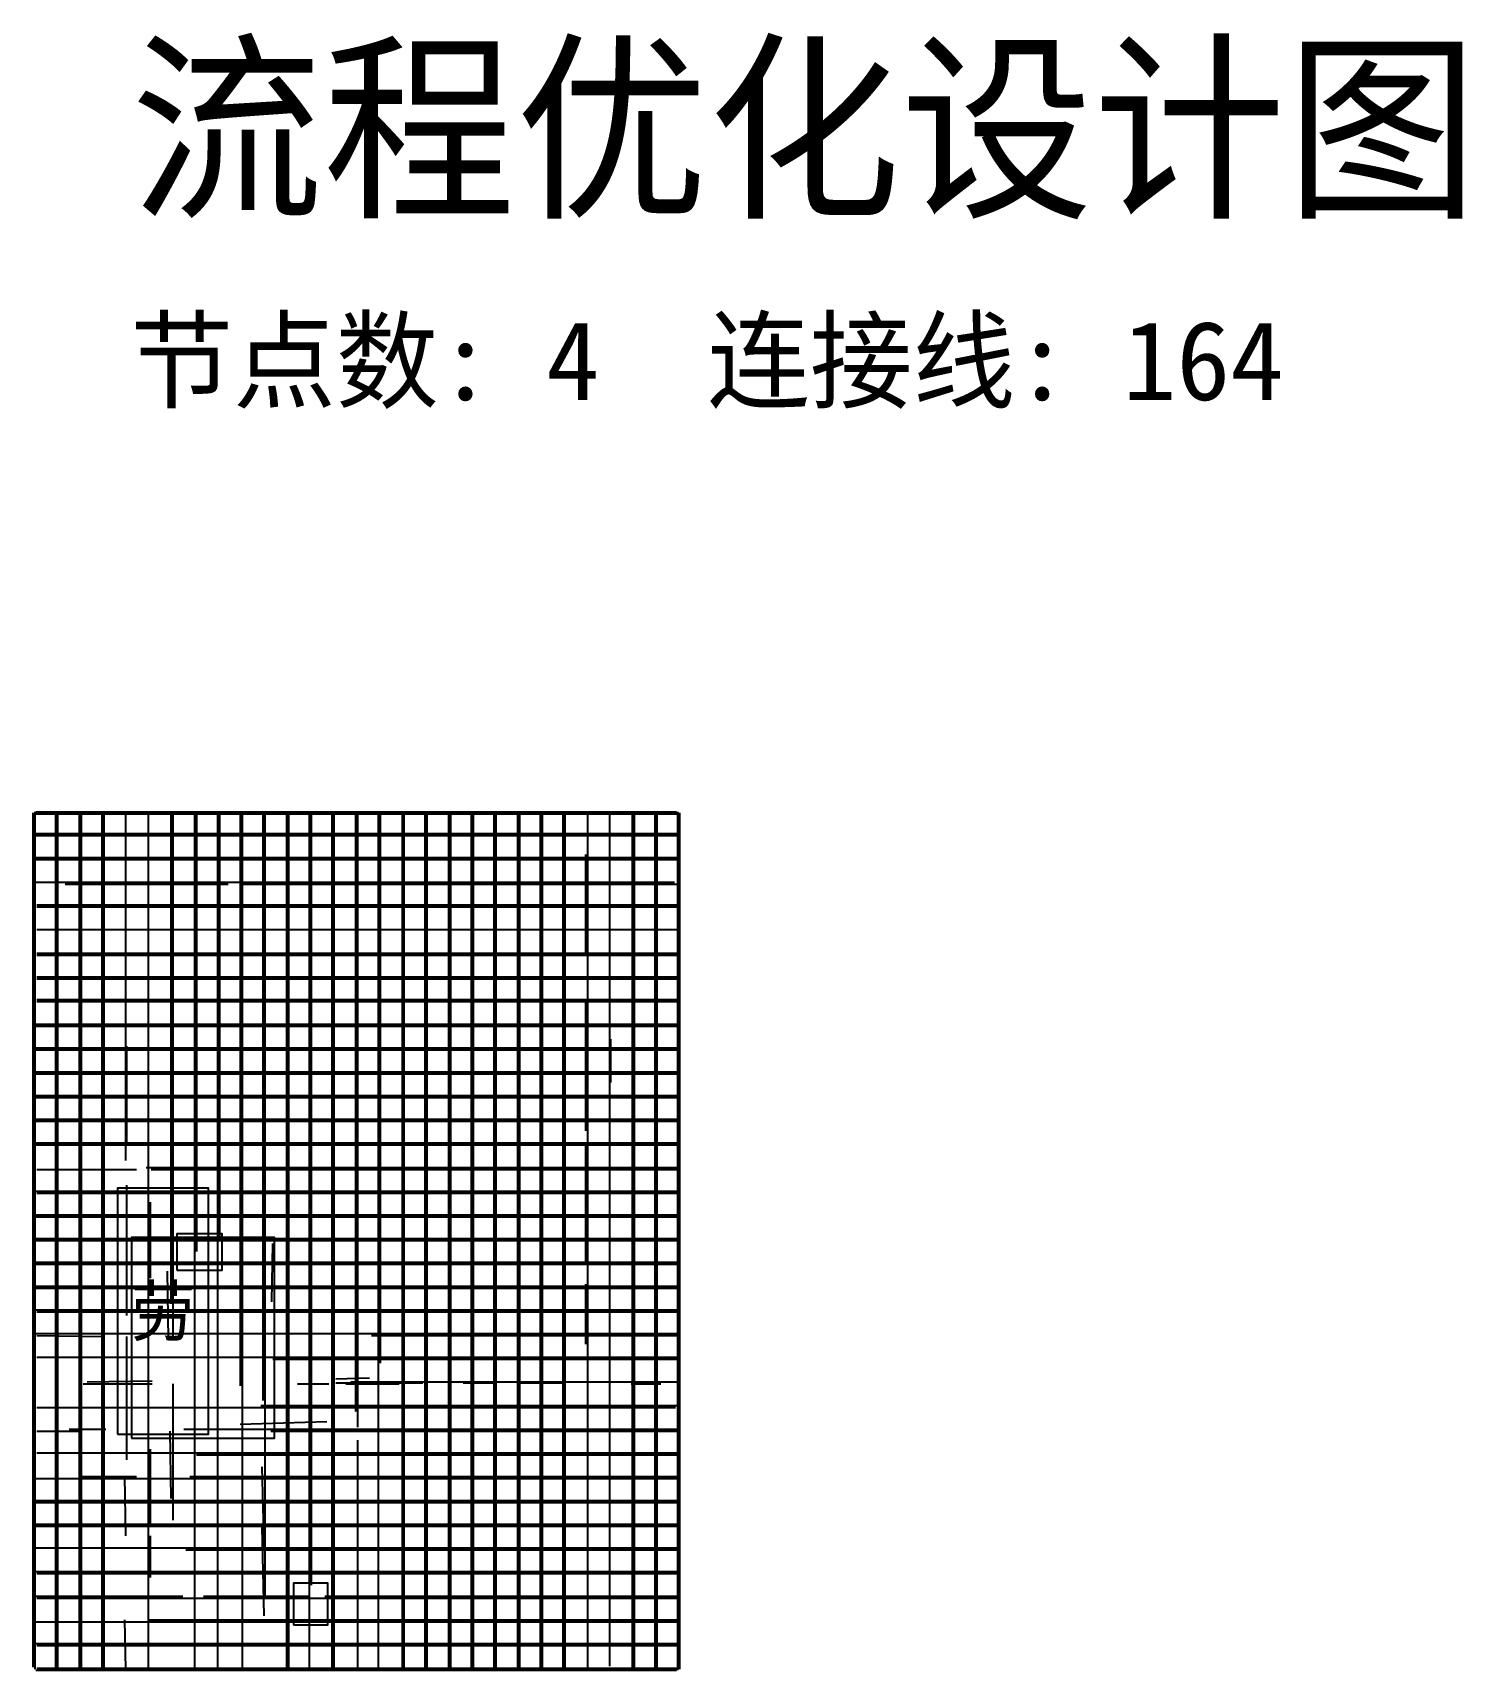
# Model space of a CAD drawing. Header units: metres. Extents: x 0 to 145, y 1 to 167.
import ezdxf
from ezdxf.enums import TextEntityAlignment as Align

# ---------------------------------------------------------------- set-up
doc = ezdxf.new("R2010")
doc.units = ezdxf.units.M
for name, color, linetype in [('ARROWS', 1, 'Continuous'), ('NODES', 2, 'Continuous'), ('TEXT', 3, 'Continuous')]:
    doc.layers.add(name, color=color, linetype=linetype)

msp = doc.modelspace()

# ---------------------------------------------------------------- linework, layer by layer
at = {"layer": 'ARROWS'}
for p, q in [((0.1, 88.2), (0.1, 1.7)), ((0.2, 88.1), (65.3, 88.1)), ((0.3, 88.3), (0.3, 1.5)), ((0.4, 88.3), (65.3, 88.3)), ((2.4, 88.3), (2.4, 1.6)), ((2.6, 88.1), (2.6, 1.6)), ((4.8, 88.3), (4.8, 1.5)), ((5, 88.2), (5, 1.5)), ((7.1, 88.3), (7.1, 1.5)), ((7.3, 88.3), (7.3, 1.5)), ((9.5, 88.1), (9.5, 53)), ((11.8, 88.1), (11.8, 1.5)), ((14.1, 88.3), (14.1, 38.5)), ((14.3, 88), (14.3, 35.2)), ((16.5, 88.1), (16.5, 1.6)), ((16.7, 88.3), (16.7, 43.8)), ((18.8, 88.3), (18.8, 1.6)), ((19, 88.3), (19, 45)), ((21.1, 88.3), (21.1, 30.2)), ((21.3, 88.3), (21.3, 1.5)), ((23.4, 88.3), (23.4, 28.7)), ((23.6, 88.3), (23.6, 8.9)), ((25.8, 88.3), (25.8, 1.6)), ((26, 88.3), (26, 1.6)), ((28.1, 88.3), (28.1, 1.4)), ((28.3, 88.3), (28.3, 10)), ((30.4, 88.3), (30.4, 1.4)), ((30.6, 88.3), (30.6, 1.6)), ((32.8, 88.3), (32.8, 27.6)), ((33, 88), (33, 26)), ((35.1, 88.3), (35.1, 1.6)), ((35.3, 88.3), (35.3, 32.5)), ((37.5, 88.3), (37.5, 1.6)), ((37.7, 88.3), (37.7, 1.4)), ((39.8, 88.3), (39.8, 1.6)), ((40, 88.3), (40, 1.6)), ((42.2, 88.3), (42.2, 1.6)), ((42.4, 88.3), (42.4, 1.5)), ((44.5, 88.3), (44.5, 1.5)), ((44.7, 88.3), (44.7, 1.5)), ((46.8, 88.3), (46.8, 1.5)), ((47, 88.3), (47, 1.5)), ((49.2, 88.3), (49.2, 1.6)), ((49.4, 88.3), (49.4, 1.4)), ((51.5, 88.1), (51.5, 1.6)), ((51.7, 88.3), (51.7, 1.4)), ((53.8, 88.3), (53.8, 1.5)), ((54, 88.3), (54, 1.5)), ((56.3, 88.1), (56.3, 1.5)), ((58.5, 88.1), (58.5, 1.8)), ((60.8, 88.2), (60.8, 1.5)), ((61, 88.3), (61, 1.5)), ((63.1, 88.3), (63.1, 1.5)), ((63.3, 88.3), (63.3, 1.5)), ((65.4, 88.3), (65.4, 1.4)), ((65.6, 88.2), (65.6, 1.5)), ((0.2, 86.1), (65.3, 86.1)), ((0.2, 85.9), (65.3, 85.9)), ((0.2, 83.7), (65.3, 83.7)), ((0.2, 83.5), (65.3, 83.5)), ((56.1, 84), (56.1, 73.7)), ((0.2, 81.2), (65.1, 81.2)), ((3.4, 81), (19.9, 81)), ((21.2, 81), (65.3, 81)), ((0.5, 78.9), (65.3, 78.9)), ((0.5, 78.7), (65.3, 78.7)), ((0.5, 76.4), (65.3, 76.4)), ((0.5, 74), (65.3, 74)), ((0.5, 73.8), (65.3, 73.8)), ((0.5, 71.6), (65.3, 71.6)), ((0.5, 71.4), (65.3, 71.4)), ((0.5, 69.3), (65.3, 69.3)), ((0.5, 69.1), (65.3, 69.1)), ((56.1, 69.2), (56.1, 56)), ((0.2, 66.8), (65.3, 66.8)), ((0.2, 66.6), (65.3, 66.6)), ((58.6, 65.3), (58.6, 60.9)), ((0.2, 64.4), (65.3, 64.4)), ((0.2, 64.2), (65.3, 64.2)), ((9.6, 64.6), (9.6, 54.6)), ((0.2, 62), (65.3, 62)), ((0.2, 61.8), (65.3, 61.8)), ((0.2, 59.6), (65.3, 59.6)), ((0.4, 59.4), (65.3, 59.4)), ((0.2, 57.2), (65.3, 57.2)), ((0.4, 57), (65.3, 57)), ((0.2, 54.8), (65.3, 54.8)), ((0.2, 54.6), (65.3, 54.6)), ((56.1, 54.7), (56.1, 42.4)), ((0.5, 52.1), (10.6, 52.1)), ((11.6, 52.3), (65.3, 52.3)), ((12.1, 52.1), (65.3, 52.1)), ((0.2, 49.9), (65.3, 49.9)), ((9.6, 50.5), (9.6, 37.3)), ((0.5, 49.7), (65.3, 49.7)), ((12, 48.8), (12, 41.1)), ((0.4, 47.5), (65.3, 47.5)), ((0.4, 47.3), (65.3, 47.3)), ((0.2, 45.1), (65.3, 45.1)), ((0.2, 44.9), (65.3, 44.9)), ((24.3, 38.7), (24.4, 44.6)), ((0.2, 42.7), (65.3, 42.7)), ((0.2, 42.5), (65.3, 42.5)), ((13.7, 41.8), (13.8, 34.9)), ((0.2, 40.3), (65.3, 40.3)), ((0.2, 40.1), (65.3, 40.1)), ((56.1, 40.5), (56.1, 34.4)), ((0.4, 37.9), (65.3, 37.9)), ((0.5, 37.7), (65.3, 37.7)), ((0.4, 35.5), (65.3, 35.5)), ((0.5, 35.3), (7.2, 35.2)), ((9.6, 35.2), (9.6, 22.7)), ((34.4, 35.3), (65.3, 35.3)), ((0.5, 33.1), (65.3, 33.1)), ((24.4, 32.9), (65.3, 32.9)), ((5.2, 30.4), (12.2, 30.4)), ((5.6, 30.6), (12.2, 30.7)), ((14.3, 30.4), (14.3, 16.6)), ((26.9, 30.4), (30.1, 30.4)), ((30.8, 30.9), (34.2, 31)), ((30.8, 30.5), (39.6, 30.5)), ((31.8, 30.4), (37.2, 30.4)), ((32.3, 30.6), (65.3, 30.6)), ((43.7, 30.5), (46.9, 30.5)), ((49.3, 30.5), (53.9, 30.5)), ((60.7, 30.4), (63.7, 30.4)), ((23.2, 28.2), (65.3, 28.2)), ((0.5, 28), (65.2, 28)), ((21.1, 26.3), (29.9, 26.6)), ((0.5, 25.6), (4.9, 25.6)), ((3.8, 25.8), (7.5, 25.8)), ((14, 25.6), (14.1, 18.8)), ((15.4, 25.8), (65.3, 25.8)), ((24.2, 25.6), (65.3, 25.6)), ((0.5, 23.4), (65.3, 23.4)), ((12, 23.8), (12, 16.3)), ((33, 24.7), (33, 1.5)), ((16.7, 23.2), (65.3, 23.2)), ((23.3, 22), (23.5, 13.9)), ((0.2, 20.8), (65.3, 20.8)), ((5.1, 21), (10.6, 21)), ((9.4, 21), (9.5, 15)), ((16, 21), (65.3, 21)), ((0.2, 18.6), (65.3, 18.6)), ((0.2, 18.4), (65.3, 18.4)), ((0.2, 16.2), (65.3, 16.2)), ((0.2, 16), (65.3, 16)), ((12, 15), (12, 10.8)), ((23.3, 15.9), (23.5, 6.9)), ((0.2, 13.8), (65.3, 13.8)), ((15.6, 13.6), (65.3, 13.6)), ((0.4, 11.4), (65.3, 11.4)), ((0.5, 11.2), (65.3, 11.2)), ((0.2, 8.9), (15.3, 8.9)), ((0.5, 8.7), (65.3, 8.7)), ((17.4, 8.9), (28.2, 8.9)), ((29.7, 8.9), (65.3, 8.9)), ((0.4, 6.3), (65.3, 6.3)), ((9.4, 6.5), (9.5, 1.5)), ((11.9, 6.5), (65.3, 6.5)), ((0.4, 4.1), (65.3, 4.1)), ((0.5, 3.9), (65.3, 3.9)), ((0.4, 1.4), (65.3, 1.4)), ((0.5, 1.6), (65.3, 1.6))]:
    msp.add_line(p, q, dxfattribs=at)
at = {"layer": 'NODES'}
for points in [[(8.7, 25.3), (17.9, 25.3), (17.9, 50.2), (8.7, 50.2), (8.7, 25.3)], [(10.1, 24.9), (24.6, 24.9), (24.6, 45.2), (10.1, 45.2), (10.1, 24.9)], [(14.7, 41.9), (19.3, 41.9), (19.3, 45.6), (14.7, 45.6), (14.7, 41.9)], [(26.5, 6), (30, 6), (30, 10.2), (26.5, 10.2), (26.5, 6)]]:
    msp.add_lwpolyline(points, dxfattribs=at)

# ---------------------------------------------------------------- texts
for s, height, p in [('流程优化设计图', 15, (10, 150)), ('节点数: 4  连接线: 164', 8, (10, 130))]:
    msp.add_text(s, height=height).set_placement(p)
at = {"layer": 'TEXT'}
msp.add_text('劳', height=5, dxfattribs=at).set_placement((13.3, 37.75), align=Align.MIDDLE_CENTER)

doc.saveas('drawing.dxf')
